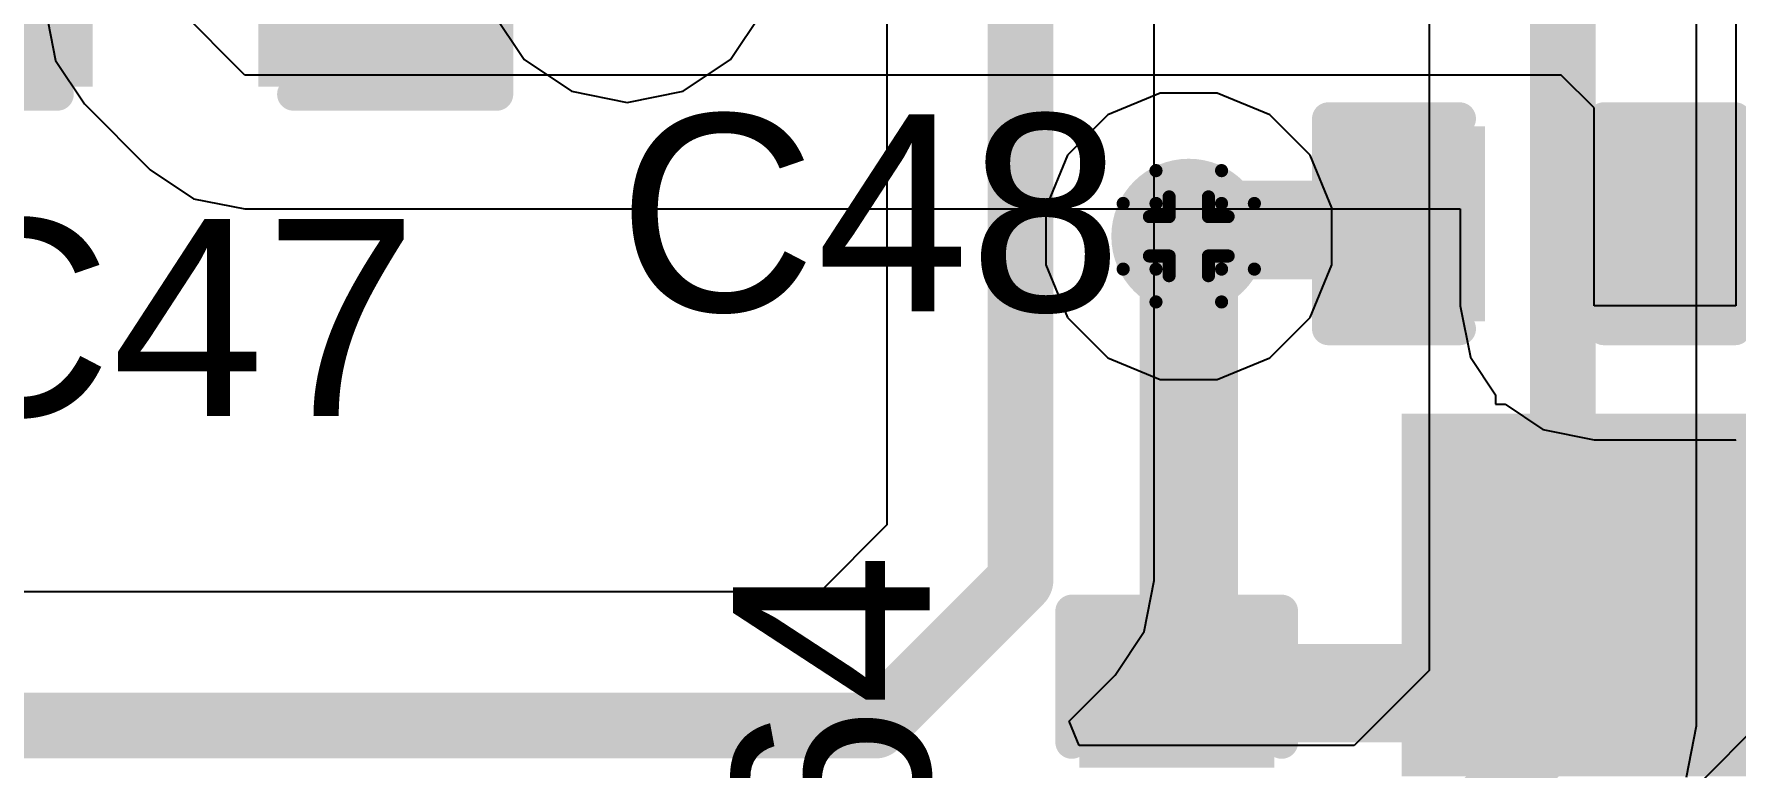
# Model space of a CAD drawing. Header units: inches. Extents: x 0 to 198, y 0 to 199.
# Drawn here: x 3.4184 to 3.6779, y 2.8714 to 2.9832 of the extents above; entities that cross this region are included whole.
import ezdxf

# ---------------------------------------------------------------- set-up
doc = ezdxf.new("R2010")
doc.units = ezdxf.units.IN
doc.header["$MEASUREMENT"] = 0
for name, color, linetype in [('Bottom Layer', 5, 'Continuous'), ('Drill Drawing', 1, 'Continuous'), ('Layer 1', 16, 'Continuous'), ('Layer 2', 76, 'Continuous'), ('Top Layer', 1, 'Continuous'), ('Top Overlay', 2, 'Continuous'), ('Top Paste', 8, 'Continuous'), ('Top Solder', 216, 'Continuous'), ('Via Holes', 16, 'Continuous')]:
    doc.layers.add(name, color=color, linetype=linetype)
doc.styles.add('Arial', font='', dxfattribs={"height": 0.2})
doc.styles.get('Arial').set_extended_font_data('Arial')

# ---------------------------------------------------------------- blocks, each defined once
blk = doc.blocks.new('SMD3225_4P_27')
at = {"layer": 'Top Layer'}
for points in [[(-0.07087, 0.05709), (-0.01575, 0.05709), (-0.01575, 0.00984), (-0.07087, 0.00984)], [(0.01575, 0.05709), (0.07087, 0.05709), (0.07087, 0.00984), (0.01575, 0.00984)], [(-0.07087, -0.00984), (-0.01575, -0.00984), (-0.01575, -0.05709), (-0.07087, -0.05709)], [(0.01575, -0.00984), (0.07087, -0.00984), (0.07087, -0.05709), (0.01575, -0.05709)]]:
    blk.add_hatch(color=1, dxfattribs=at).paths.add_polyline_path(points)
at = {"layer": 'Top Paste'}
for points in [[(-0.07087, 0.05709), (-0.01575, 0.05709), (-0.01575, 0.00984), (-0.07087, 0.00984)], [(0.01575, 0.05709), (0.07087, 0.05709), (0.07087, 0.00984), (0.01575, 0.00984)], [(-0.07087, -0.00984), (-0.01575, -0.00984), (-0.01575, -0.05709), (-0.07087, -0.05709)], [(0.01575, -0.00984), (0.07087, -0.00984), (0.07087, -0.05709), (0.01575, -0.05709)]]:
    blk.add_hatch(color=8, dxfattribs=at).paths.add_polyline_path(points)
at = {"layer": 'Top Solder'}
for points in [[(-0.07487, 0.06109), (-0.01175, 0.06109), (-0.01175, 0.00584), (-0.07487, 0.00584)], [(0.01175, 0.06109), (0.07487, 0.06109), (0.07487, 0.00584), (0.01175, 0.00584)], [(-0.07487, -0.00584), (-0.01175, -0.00584), (-0.01175, -0.06109), (-0.07487, -0.06109)], [(0.01175, -0.00584), (0.07487, -0.00584), (0.07487, -0.06109), (0.01175, -0.06109)]]:
    blk.add_hatch(color=216, dxfattribs=at).paths.add_polyline_path(points)
at = {"layer": 'Top Overlay'}
for points in [[(-0.008, 0.051, 0.005, 0.005, 0), (0.007, 0.051, 0.005, 0.005, 0)], [(-0.065, -0.004, 0.005, 0.005, 0), (-0.065, 0.003, 0.005, 0.005, 0)], [(0.065, -0.004, 0.005, 0.005, 0), (0.065, 0.003, 0.005, 0.005, 0)], [(-0.082, -0.028, 0.005, 0.005, 0), (-0.077, -0.033, 0.005, 0.005, 0)], [(-0.082, -0.038, 0.005, 0.005, 0), (-0.082, -0.028, 0.005, 0.005, 0)], [(-0.082, -0.038, 0.005, 0.005, 0), (-0.077, -0.033, 0.005, 0.005, 0)], [(-0.008, -0.051, 0.005, 0.005, 0), (0.007, -0.051, 0.005, 0.005, 0)]]:
    blk.add_lwpolyline(points, format="xyseb", dxfattribs=at)
for points in [[(-0.00925, 0.051, 0.0025, 0.0025, 1), (-0.00675, 0.051, 0.0025, 0.0025, 1)], [(0.00575, 0.051, 0.0025, 0.0025, 1), (0.00825, 0.051, 0.0025, 0.0025, 1)], [(-0.06625, 0.003, 0.0025, 0.0025, 1), (-0.06375, 0.003, 0.0025, 0.0025, 1)], [(0.06375, 0.003, 0.0025, 0.0025, 1), (0.06625, 0.003, 0.0025, 0.0025, 1)], [(-0.06625, -0.004, 0.0025, 0.0025, 1), (-0.06375, -0.004, 0.0025, 0.0025, 1)], [(0.06375, -0.004, 0.0025, 0.0025, 1), (0.06625, -0.004, 0.0025, 0.0025, 1)], [(-0.08325, -0.028, 0.0025, 0.0025, 1), (-0.08075, -0.028, 0.0025, 0.0025, 1)], [(-0.08325, -0.028, 0.0025, 0.0025, 1), (-0.08075, -0.028, 0.0025, 0.0025, 1)], [(-0.07825, -0.033, 0.0025, 0.0025, 1), (-0.07575, -0.033, 0.0025, 0.0025, 1)], [(-0.07825, -0.033, 0.0025, 0.0025, 1), (-0.07575, -0.033, 0.0025, 0.0025, 1)], [(-0.08325, -0.038, 0.0025, 0.0025, 1), (-0.08075, -0.038, 0.0025, 0.0025, 1)], [(-0.08325, -0.038, 0.0025, 0.0025, 1), (-0.08075, -0.038, 0.0025, 0.0025, 1)], [(-0.00925, -0.051, 0.0025, 0.0025, 1), (-0.00675, -0.051, 0.0025, 0.0025, 1)], [(0.00575, -0.051, 0.0025, 0.0025, 1), (0.00825, -0.051, 0.0025, 0.0025, 1)]]:
    blk.add_lwpolyline(points, format="xyseb", close=True, dxfattribs=at)
blk = doc.blocks.new('C___0402_313')
at = {"layer": 'Top Layer'}
for points in [[(-0.0275, -0.0125), (-0.0275, 0.0125), (-0.0095, 0.0125), (-0.0095, -0.0125)], [(0.0095, -0.0125), (0.0095, 0.0125), (0.0275, 0.0125), (0.0275, -0.0125)]]:
    blk.add_hatch(color=1, dxfattribs=at).paths.add_polyline_path(points)
at = {"layer": 'Top Paste'}
for points in [[(-0.0275, -0.0125), (-0.0275, 0.0125), (-0.0095, 0.0125), (-0.0095, -0.0125)], [(0.0095, -0.0125), (0.0095, 0.0125), (0.0275, 0.0125), (0.0275, -0.0125)]]:
    blk.add_hatch(color=8, dxfattribs=at).paths.add_polyline_path(points)
at = {"layer": 'Top Solder'}
for points in [[(-0.02986, -0.01486), (-0.02986, 0.01486), (-0.00714, 0.01486), (-0.00714, -0.01486)], [(0.00714, -0.01486), (0.00714, 0.01486), (0.02986, 0.01486), (0.02986, -0.01486)]]:
    blk.add_hatch(color=216, dxfattribs=at).paths.add_polyline_path(points)
at = {"layer": 'Top Overlay'}
for points in [[(-0.011, 0.016, 0.005, 0.005, 0), (-0.031, 0.016, 0.005, 0.005, 0)], [(-0.031, -0.016, 0.005, 0.005, 0), (-0.031, 0.016, 0.005, 0.005, 0)], [(0.031, 0.016, 0.005, 0.005, 0), (0.011, 0.016, 0.005, 0.005, 0)], [(0.031, -0.016, 0.005, 0.005, 0), (0.031, 0.016, 0.005, 0.005, 0)], [(-0.011, -0.016, 0.005, 0.005, 0), (-0.031, -0.016, 0.005, 0.005, 0)], [(0.031, -0.016, 0.005, 0.005, 0), (0.011, -0.016, 0.005, 0.005, 0)]]:
    blk.add_lwpolyline(points, format="xyseb", dxfattribs=at)
for points in [[(-0.03225, 0.016, 0.0025, 0.0025, 1), (-0.02975, 0.016, 0.0025, 0.0025, 1)], [(-0.03225, 0.016, 0.0025, 0.0025, 1), (-0.02975, 0.016, 0.0025, 0.0025, 1)], [(-0.01225, 0.016, 0.0025, 0.0025, 1), (-0.00975, 0.016, 0.0025, 0.0025, 1)], [(0.00975, 0.016, 0.0025, 0.0025, 1), (0.01225, 0.016, 0.0025, 0.0025, 1)], [(0.02975, 0.016, 0.0025, 0.0025, 1), (0.03225, 0.016, 0.0025, 0.0025, 1)], [(0.02975, 0.016, 0.0025, 0.0025, 1), (0.03225, 0.016, 0.0025, 0.0025, 1)], [(-0.03225, -0.016, 0.0025, 0.0025, 1), (-0.02975, -0.016, 0.0025, 0.0025, 1)], [(-0.03225, -0.016, 0.0025, 0.0025, 1), (-0.02975, -0.016, 0.0025, 0.0025, 1)], [(-0.01225, -0.016, 0.0025, 0.0025, 1), (-0.00975, -0.016, 0.0025, 0.0025, 1)], [(0.00975, -0.016, 0.0025, 0.0025, 1), (0.01225, -0.016, 0.0025, 0.0025, 1)], [(0.02975, -0.016, 0.0025, 0.0025, 1), (0.03225, -0.016, 0.0025, 0.0025, 1)], [(0.02975, -0.016, 0.0025, 0.0025, 1), (0.03225, -0.016, 0.0025, 0.0025, 1)]]:
    blk.add_lwpolyline(points, format="xyseb", close=True, dxfattribs=at)
blk = doc.blocks.new('C___0402_329')
at = {"layer": 'Top Layer'}
for points in [[(-0.0275, -0.0125), (-0.0275, 0.0125), (-0.0095, 0.0125), (-0.0095, -0.0125)], [(0.0095, -0.0125), (0.0095, 0.0125), (0.0275, 0.0125), (0.0275, -0.0125)]]:
    blk.add_hatch(color=1, dxfattribs=at).paths.add_polyline_path(points)
at = {"layer": 'Top Paste'}
for points in [[(-0.0275, -0.0125), (-0.0275, 0.0125), (-0.0095, 0.0125), (-0.0095, -0.0125)], [(0.0095, -0.0125), (0.0095, 0.0125), (0.0275, 0.0125), (0.0275, -0.0125)]]:
    blk.add_hatch(color=8, dxfattribs=at).paths.add_polyline_path(points)
at = {"layer": 'Top Solder'}
for points in [[(-0.02986, -0.01486), (-0.02986, 0.01486), (-0.00714, 0.01486), (-0.00714, -0.01486)], [(0.00714, -0.01486), (0.00714, 0.01486), (0.02986, 0.01486), (0.02986, -0.01486)]]:
    blk.add_hatch(color=216, dxfattribs=at).paths.add_polyline_path(points)
at = {"layer": 'Top Overlay'}
for points in [[(-0.011, 0.016, 0.005, 0.005, 0), (-0.031, 0.016, 0.005, 0.005, 0)], [(-0.031, 0.016, 0.005, 0.005, 0), (-0.031, -0.016, 0.005, 0.005, 0)], [(0.031, 0.016, 0.005, 0.005, 0), (0.011, 0.016, 0.005, 0.005, 0)], [(0.031, 0.016, 0.005, 0.005, 0), (0.031, -0.016, 0.005, 0.005, 0)], [(-0.011, -0.016, 0.005, 0.005, 0), (-0.031, -0.016, 0.005, 0.005, 0)], [(0.031, -0.016, 0.005, 0.005, 0), (0.011, -0.016, 0.005, 0.005, 0)]]:
    blk.add_lwpolyline(points, format="xyseb", dxfattribs=at)
for points in [[(-0.03225, 0.016, 0.0025, 0.0025, 1), (-0.02975, 0.016, 0.0025, 0.0025, 1)], [(-0.03225, 0.016, 0.0025, 0.0025, 1), (-0.02975, 0.016, 0.0025, 0.0025, 1)], [(-0.01225, 0.016, 0.0025, 0.0025, 1), (-0.00975, 0.016, 0.0025, 0.0025, 1)], [(0.00975, 0.016, 0.0025, 0.0025, 1), (0.01225, 0.016, 0.0025, 0.0025, 1)], [(0.02975, 0.016, 0.0025, 0.0025, 1), (0.03225, 0.016, 0.0025, 0.0025, 1)], [(0.02975, 0.016, 0.0025, 0.0025, 1), (0.03225, 0.016, 0.0025, 0.0025, 1)], [(-0.03225, -0.016, 0.0025, 0.0025, 1), (-0.02975, -0.016, 0.0025, 0.0025, 1)], [(-0.03225, -0.016, 0.0025, 0.0025, 1), (-0.02975, -0.016, 0.0025, 0.0025, 1)], [(-0.01225, -0.016, 0.0025, 0.0025, 1), (-0.00975, -0.016, 0.0025, 0.0025, 1)], [(0.00975, -0.016, 0.0025, 0.0025, 1), (0.01225, -0.016, 0.0025, 0.0025, 1)], [(0.02975, -0.016, 0.0025, 0.0025, 1), (0.03225, -0.016, 0.0025, 0.0025, 1)], [(0.02975, -0.016, 0.0025, 0.0025, 1), (0.03225, -0.016, 0.0025, 0.0025, 1)]]:
    blk.add_lwpolyline(points, format="xyseb", close=True, dxfattribs=at)
blk = doc.blocks.new('C___0603_330')
at = {"layer": 'Top Layer'}
for points in [[(-0.015, 0.0175), (-0.015, -0.0175), (-0.045, -0.0175), (-0.045, 0.0175)], [(0.045, 0.0175), (0.045, -0.0175), (0.015, -0.0175), (0.015, 0.0175)]]:
    blk.add_hatch(color=1, dxfattribs=at).paths.add_polyline_path(points)
at = {"layer": 'Top Paste'}
for points in [[(-0.015, 0.0175), (-0.015, -0.0175), (-0.045, -0.0175), (-0.045, 0.0175)], [(0.045, 0.0175), (0.045, -0.0175), (0.015, -0.0175), (0.015, 0.0175)]]:
    blk.add_hatch(color=8, dxfattribs=at).paths.add_polyline_path(points)
at = {"layer": 'Top Solder'}
for points in [[(-0.01264, 0.01986), (-0.01264, -0.01986), (-0.04736, -0.01986), (-0.04736, 0.01986)], [(0.04736, 0.01986), (0.04736, -0.01986), (0.01264, -0.01986), (0.01264, 0.01986)]]:
    blk.add_hatch(color=216, dxfattribs=at).paths.add_polyline_path(points)
at = {"layer": 'Top Overlay'}
for points in [[(-0.049, -0.021, 0.005, 0.005, 0), (-0.049, 0.021, 0.005, 0.005, 0)], [(-0.049, 0.021, 0.005, 0.005, 0), (-0.018, 0.021, 0.005, 0.005, 0)], [(0.018, 0.021, 0.005, 0.005, 0), (0.049, 0.021, 0.005, 0.005, 0)], [(0.049, -0.021, 0.005, 0.005, 0), (0.049, 0.021, 0.005, 0.005, 0)], [(-0.049, -0.021, 0.005, 0.005, 0), (-0.018, -0.021, 0.005, 0.005, 0)], [(0.018, -0.021, 0.005, 0.005, 0), (0.049, -0.021, 0.005, 0.005, 0)]]:
    blk.add_lwpolyline(points, format="xyseb", dxfattribs=at)
for points in [[(-0.05025, 0.021, 0.0025, 0.0025, 1), (-0.04775, 0.021, 0.0025, 0.0025, 1)], [(-0.05025, 0.021, 0.0025, 0.0025, 1), (-0.04775, 0.021, 0.0025, 0.0025, 1)], [(-0.01925, 0.021, 0.0025, 0.0025, 1), (-0.01675, 0.021, 0.0025, 0.0025, 1)], [(0.01675, 0.021, 0.0025, 0.0025, 1), (0.01925, 0.021, 0.0025, 0.0025, 1)], [(0.04775, 0.021, 0.0025, 0.0025, 1), (0.05025, 0.021, 0.0025, 0.0025, 1)], [(0.04775, 0.021, 0.0025, 0.0025, 1), (0.05025, 0.021, 0.0025, 0.0025, 1)], [(-0.05025, -0.021, 0.0025, 0.0025, 1), (-0.04775, -0.021, 0.0025, 0.0025, 1)], [(-0.05025, -0.021, 0.0025, 0.0025, 1), (-0.04775, -0.021, 0.0025, 0.0025, 1)], [(-0.01925, -0.021, 0.0025, 0.0025, 1), (-0.01675, -0.021, 0.0025, 0.0025, 1)], [(0.01675, -0.021, 0.0025, 0.0025, 1), (0.01925, -0.021, 0.0025, 0.0025, 1)], [(0.04775, -0.021, 0.0025, 0.0025, 1), (0.05025, -0.021, 0.0025, 0.0025, 1)], [(0.04775, -0.021, 0.0025, 0.0025, 1), (0.05025, -0.021, 0.0025, 0.0025, 1)]]:
    blk.add_lwpolyline(points, format="xyseb", close=True, dxfattribs=at)

msp = doc.modelspace()

# ---------------------------------------------------------------- hatches: boundary and pattern name
at = {"layer": 'Bottom Layer'}
h = msp.add_hatch(color=5, dxfattribs=at)
edge = h.paths.add_edge_path()
edge.add_arc((3.5945, 2.95237), 0.01181, 0, 360)
at = {"layer": 'Layer 1'}
h = msp.add_hatch(color=16, dxfattribs=at)
edge = h.paths.add_edge_path()
edge.add_arc((3.5945, 2.95237), 0.01181, 0, 360)
at = {"layer": 'Layer 2'}
h = msp.add_hatch(color=76, dxfattribs=at)
edge = h.paths.add_edge_path()
edge.add_arc((3.5945, 2.95237), 0.01181, 0, 360)
at = {"layer": 'Top Layer'}
h = msp.add_hatch(color=1, dxfattribs=at)
edge = h.paths.add_edge_path()
edge.add_arc((3.5945, 2.95237), 0.01181, 0, 360)
at = {"layer": 'Via Holes'}
h = msp.add_hatch(color=7, dxfattribs=at)
edge = h.paths.add_edge_path()
edge.add_arc((3.5945, 2.95237), 0.00591, 0, 360)

# ---------------------------------------------------------------- linework, layer by layer
at = {"layer": 'Bottom Layer'}
for p, q in [((3.63114, 3.07527), (3.63114, 2.88625)), ((3.67192, 2.8778), (3.67192, 3.07527)), ((3.54845, 3.03071), (3.54845, 2.90841)), ((3.58924, 2.89996), (3.58924, 3.02373)), ((3.48834, 2.98649), (3.49316, 2.97928)), ((3.52461, 2.97928), (3.52943, 2.98649)), ((3.49316, 2.97928), (3.50038, 2.97445)), ((3.5174, 2.97445), (3.52461, 2.97928)), ((3.50038, 2.97445), (3.50889, 2.97276)), ((3.50889, 2.97276), (3.5174, 2.97445)), ((3.54845, 2.90841), (3.53828, 2.89823)), ((3.58769, 2.89216), (3.58924, 2.89996)), ((3.53828, 2.89823), (3.21679, 2.89823)), ((3.58326, 2.88554), (3.58769, 2.89216)), ((3.57624, 2.87852), (3.58326, 2.88554)), ((3.58326, 2.88554), (3.58326, 2.88554)), ((3.63114, 2.88625), (3.61971, 2.87483)), ((3.57777, 2.87483), (3.57624, 2.87852)), ((3.67037, 2.87), (3.67192, 2.8778)), ((3.67192, 2.8778), (3.67192, 2.8778)), ((3.61971, 2.87483), (3.57777, 2.87483))]:
    msp.add_line(p, q, dxfattribs=at)
for points in [[(3.65153, 2.8778, 0.01, 0.01, 0), (3.65153, 3.08401, 0.01, 0.01, 0)], [(3.56885, 2.89996, 0.01, 0.01, 0), (3.56885, 3.03304, 0.01, 0.01, 0)], [(3.54673, 2.87784, 0.01, 0.01, 0), (3.56885, 2.89996, 0.01, 0.01, 0)], [(3.20834, 2.87784, 0.01, 0.01, 0), (3.54673, 2.87784, 0.01, 0.01, 0)], [(3.62816, 2.85443, 0.01, 0.01, 0), (3.65153, 2.8778, 0.01, 0.01, 0)]]:
    msp.add_lwpolyline(points, format="xyseb", dxfattribs=at)
for points in [[(3.56635, 2.89996, 0.005, 0.005, 1), (3.57135, 2.89996, 0.005, 0.005, 1)], [(3.56635, 2.89996, 0.005, 0.005, 1), (3.57135, 2.89996, 0.005, 0.005, 1)], [(3.54423, 2.87784, 0.005, 0.005, 1), (3.54923, 2.87784, 0.005, 0.005, 1)], [(3.54423, 2.87784, 0.005, 0.005, 1), (3.54923, 2.87784, 0.005, 0.005, 1)], [(3.64903, 2.8778, 0.005, 0.005, 1), (3.65403, 2.8778, 0.005, 0.005, 1)], [(3.64903, 2.8778, 0.005, 0.005, 1), (3.65403, 2.8778, 0.005, 0.005, 1)]]:
    msp.add_lwpolyline(points, format="xyseb", close=True, dxfattribs=at)
at = {"layer": 'Drill Drawing'}
for points in [[(3.5895, 2.95737, 0.002, 0.002, 0), (3.5895, 2.96237, 0.002, 0.002, 0)], [(3.5895, 2.96237, 0.002, 0.002, 0), (3.5995, 2.96237, 0.002, 0.002, 0)], [(3.5995, 2.95737, 0.002, 0.002, 0), (3.5995, 2.96237, 0.002, 0.002, 0)], [(3.5845, 2.94737, 0.002, 0.002, 0), (3.5845, 2.95737, 0.002, 0.002, 0)], [(3.5845, 2.95737, 0.002, 0.002, 0), (3.5895, 2.95737, 0.002, 0.002, 0)], [(3.5915, 2.95537, 0.002, 0.002, 0), (3.5915, 2.95837, 0.002, 0.002, 0)], [(3.5915, 2.95837, 0.002, 0.002, 0), (3.5975, 2.95837, 0.002, 0.002, 0)], [(3.5975, 2.95537, 0.002, 0.002, 0), (3.5975, 2.95837, 0.002, 0.002, 0)], [(3.5995, 2.95737, 0.002, 0.002, 0), (3.6045, 2.95737, 0.002, 0.002, 0)], [(3.6045, 2.94737, 0.002, 0.002, 0), (3.6045, 2.95737, 0.002, 0.002, 0)], [(3.5885, 2.94937, 0.002, 0.002, 0), (3.5885, 2.95537, 0.002, 0.002, 0)], [(3.5885, 2.95537, 0.002, 0.002, 0), (3.5915, 2.95537, 0.002, 0.002, 0)], [(3.5975, 2.95537, 0.002, 0.002, 0), (3.6005, 2.95537, 0.002, 0.002, 0)], [(3.6005, 2.94937, 0.002, 0.002, 0), (3.6005, 2.95537, 0.002, 0.002, 0)], [(3.5845, 2.94737, 0.002, 0.002, 0), (3.5895, 2.94737, 0.002, 0.002, 0)], [(3.5885, 2.94937, 0.002, 0.002, 0), (3.5915, 2.94937, 0.002, 0.002, 0)], [(3.5895, 2.94237, 0.002, 0.002, 0), (3.5895, 2.94737, 0.002, 0.002, 0)], [(3.5915, 2.94637, 0.002, 0.002, 0), (3.5915, 2.94937, 0.002, 0.002, 0)], [(3.5975, 2.94937, 0.002, 0.002, 0), (3.6005, 2.94937, 0.002, 0.002, 0)], [(3.5975, 2.94637, 0.002, 0.002, 0), (3.5975, 2.94937, 0.002, 0.002, 0)], [(3.5995, 2.94737, 0.002, 0.002, 0), (3.6045, 2.94737, 0.002, 0.002, 0)], [(3.5995, 2.94237, 0.002, 0.002, 0), (3.5995, 2.94737, 0.002, 0.002, 0)], [(3.5915, 2.94637, 0.002, 0.002, 0), (3.5975, 2.94637, 0.002, 0.002, 0)], [(3.5895, 2.94237, 0.002, 0.002, 0), (3.5995, 2.94237, 0.002, 0.002, 0)]]:
    msp.add_lwpolyline(points, format="xyseb", dxfattribs=at)
for points in [[(3.589, 2.96237, 0.001, 0.001, 1), (3.59, 2.96237, 0.001, 0.001, 1)], [(3.589, 2.96237, 0.001, 0.001, 1), (3.59, 2.96237, 0.001, 0.001, 1)], [(3.599, 2.96237, 0.001, 0.001, 1), (3.6, 2.96237, 0.001, 0.001, 1)], [(3.599, 2.96237, 0.001, 0.001, 1), (3.6, 2.96237, 0.001, 0.001, 1)], [(3.584, 2.95737, 0.001, 0.001, 1), (3.585, 2.95737, 0.001, 0.001, 1)], [(3.584, 2.95737, 0.001, 0.001, 1), (3.585, 2.95737, 0.001, 0.001, 1)], [(3.589, 2.95737, 0.001, 0.001, 1), (3.59, 2.95737, 0.001, 0.001, 1)], [(3.589, 2.95737, 0.001, 0.001, 1), (3.59, 2.95737, 0.001, 0.001, 1)], [(3.591, 2.95837, 0.001, 0.001, 1), (3.592, 2.95837, 0.001, 0.001, 1)], [(3.591, 2.95837, 0.001, 0.001, 1), (3.592, 2.95837, 0.001, 0.001, 1)], [(3.597, 2.95837, 0.001, 0.001, 1), (3.598, 2.95837, 0.001, 0.001, 1)], [(3.597, 2.95837, 0.001, 0.001, 1), (3.598, 2.95837, 0.001, 0.001, 1)], [(3.599, 2.95737, 0.001, 0.001, 1), (3.6, 2.95737, 0.001, 0.001, 1)], [(3.599, 2.95737, 0.001, 0.001, 1), (3.6, 2.95737, 0.001, 0.001, 1)], [(3.604, 2.95737, 0.001, 0.001, 1), (3.605, 2.95737, 0.001, 0.001, 1)], [(3.604, 2.95737, 0.001, 0.001, 1), (3.605, 2.95737, 0.001, 0.001, 1)], [(3.588, 2.95537, 0.001, 0.001, 1), (3.589, 2.95537, 0.001, 0.001, 1)], [(3.588, 2.95537, 0.001, 0.001, 1), (3.589, 2.95537, 0.001, 0.001, 1)], [(3.591, 2.95537, 0.001, 0.001, 1), (3.592, 2.95537, 0.001, 0.001, 1)], [(3.591, 2.95537, 0.001, 0.001, 1), (3.592, 2.95537, 0.001, 0.001, 1)], [(3.597, 2.95537, 0.001, 0.001, 1), (3.598, 2.95537, 0.001, 0.001, 1)], [(3.597, 2.95537, 0.001, 0.001, 1), (3.598, 2.95537, 0.001, 0.001, 1)], [(3.6, 2.95537, 0.001, 0.001, 1), (3.601, 2.95537, 0.001, 0.001, 1)], [(3.6, 2.95537, 0.001, 0.001, 1), (3.601, 2.95537, 0.001, 0.001, 1)], [(3.584, 2.94737, 0.001, 0.001, 1), (3.585, 2.94737, 0.001, 0.001, 1)], [(3.584, 2.94737, 0.001, 0.001, 1), (3.585, 2.94737, 0.001, 0.001, 1)], [(3.588, 2.94937, 0.001, 0.001, 1), (3.589, 2.94937, 0.001, 0.001, 1)], [(3.588, 2.94937, 0.001, 0.001, 1), (3.589, 2.94937, 0.001, 0.001, 1)], [(3.589, 2.94737, 0.001, 0.001, 1), (3.59, 2.94737, 0.001, 0.001, 1)], [(3.589, 2.94737, 0.001, 0.001, 1), (3.59, 2.94737, 0.001, 0.001, 1)], [(3.591, 2.94937, 0.001, 0.001, 1), (3.592, 2.94937, 0.001, 0.001, 1)], [(3.591, 2.94937, 0.001, 0.001, 1), (3.592, 2.94937, 0.001, 0.001, 1)], [(3.597, 2.94937, 0.001, 0.001, 1), (3.598, 2.94937, 0.001, 0.001, 1)], [(3.597, 2.94937, 0.001, 0.001, 1), (3.598, 2.94937, 0.001, 0.001, 1)], [(3.599, 2.94737, 0.001, 0.001, 1), (3.6, 2.94737, 0.001, 0.001, 1)], [(3.599, 2.94737, 0.001, 0.001, 1), (3.6, 2.94737, 0.001, 0.001, 1)], [(3.6, 2.94937, 0.001, 0.001, 1), (3.601, 2.94937, 0.001, 0.001, 1)], [(3.6, 2.94937, 0.001, 0.001, 1), (3.601, 2.94937, 0.001, 0.001, 1)], [(3.604, 2.94737, 0.001, 0.001, 1), (3.605, 2.94737, 0.001, 0.001, 1)], [(3.604, 2.94737, 0.001, 0.001, 1), (3.605, 2.94737, 0.001, 0.001, 1)], [(3.591, 2.94637, 0.001, 0.001, 1), (3.592, 2.94637, 0.001, 0.001, 1)], [(3.591, 2.94637, 0.001, 0.001, 1), (3.592, 2.94637, 0.001, 0.001, 1)], [(3.597, 2.94637, 0.001, 0.001, 1), (3.598, 2.94637, 0.001, 0.001, 1)], [(3.597, 2.94637, 0.001, 0.001, 1), (3.598, 2.94637, 0.001, 0.001, 1)], [(3.589, 2.94237, 0.001, 0.001, 1), (3.59, 2.94237, 0.001, 0.001, 1)], [(3.589, 2.94237, 0.001, 0.001, 1), (3.59, 2.94237, 0.001, 0.001, 1)], [(3.599, 2.94237, 0.001, 0.001, 1), (3.6, 2.94237, 0.001, 0.001, 1)], [(3.599, 2.94237, 0.001, 0.001, 1), (3.6, 2.94237, 0.001, 0.001, 1)]]:
    msp.add_lwpolyline(points, format="xyseb", close=True, dxfattribs=at)
at = {"layer": 'Layer 1'}
for p, q in [((3.48834, 2.98649), (3.49316, 2.97928)), ((3.52461, 2.97928), (3.52943, 2.98649)), ((3.49316, 2.97928), (3.50038, 2.97445)), ((3.5174, 2.97445), (3.52461, 2.97928)), ((3.50038, 2.97445), (3.50889, 2.97276)), ((3.50889, 2.97276), (3.5174, 2.97445))]:
    msp.add_line(p, q, dxfattribs=at)
at = {"layer": 'Layer 2'}
for p, q in [((3.59016, 2.97418), (3.58215, 2.97086)), ((3.59884, 2.97418), (3.59016, 2.97418)), ((3.60686, 2.97086), (3.59884, 2.97418)), ((3.58215, 2.97086), (3.57601, 2.96472)), ((3.61299, 2.96472), (3.60686, 2.97086)), ((3.57601, 2.96472), (3.57269, 2.9567)), ((3.61631, 2.9567), (3.61299, 2.96472)), ((3.57269, 2.9567), (3.57269, 2.94803)), ((3.61631, 2.94803), (3.61631, 2.9567)), ((3.57269, 2.94803), (3.57601, 2.94001)), ((3.61299, 2.94001), (3.61631, 2.94803)), ((3.57601, 2.94001), (3.58215, 2.93388)), ((3.60686, 2.93388), (3.61299, 2.94001)), ((3.58215, 2.93388), (3.59016, 2.93056)), ((3.59884, 2.93056), (3.60686, 2.93388)), ((3.59016, 2.93056), (3.59884, 2.93056))]:
    msp.add_line(p, q, dxfattribs=at)
at = {"layer": 'Top Layer'}
for p, q in [((3.67789, 3.05797), (3.67789, 2.94178)), ((3.42016, 2.98695), (3.42171, 2.97914)), ((3.45057, 2.97693), (3.44055, 2.98695)), ((3.42171, 2.97914), (3.42613, 2.97253)), ((3.65129, 2.97693), (3.45057, 2.97693)), ((3.65629, 2.97193), (3.65129, 2.97693)), ((3.42613, 2.97253), (3.43615, 2.96251)), ((3.65629, 2.94178), (3.65629, 2.97193)), ((3.43615, 2.96251), (3.44277, 2.95809)), ((3.44277, 2.95809), (3.45057, 2.95654)), ((3.45057, 2.95654), (3.6359, 2.95654)), ((3.6359, 2.95654), (3.6359, 2.94178)), ((3.6359, 2.94178), (3.63745, 2.93397)), ((3.67789, 2.94178), (3.65629, 2.94178)), ((3.63745, 2.93397), (3.64129, 2.92823)), ((3.64129, 2.92823), (3.64129, 2.92678)), ((3.64129, 2.92678), (3.64274, 2.92678)), ((3.64274, 2.92678), (3.64849, 2.92294)), ((3.64849, 2.92294), (3.65629, 2.92138)), ((3.65629, 2.92138), (3.67789, 2.92138)), ((3.67789, 2.92138), (3.67796, 2.9214)), ((3.68106, 2.87774), (3.67275, 2.86943))]:
    msp.add_line(p, q, dxfattribs=at)
for points in [[(3.66529, 2.95778, 0.01, 0.01, 0), (3.67159, 2.96408, 0.01, 0.01, 0)], [(3.5945, 2.95237, 0.015, 0.015, 0), (3.59546, 2.95332, 0.015, 0.015, 0)], [(3.59546, 2.95332, 0.015, 0.015, 0), (3.62734, 2.95332, 0.015, 0.015, 0)], [(3.62734, 2.95332, 0.015, 0.015, 0), (3.62829, 2.95428, 0.015, 0.015, 0)], [(3.66529, 2.95428, 0.01, 0.01, 0), (3.66529, 2.95778, 0.01, 0.01, 0)], [(3.59358, 2.95144, 0.015, 0.015, 0), (3.5945, 2.95237, 0.015, 0.015, 0)], [(3.5945, 2.88429, 0.015, 0.015, 0), (3.5945, 2.95237, 0.015, 0.015, 0)], [(3.64355, 2.88279, 0.015, 0.015, 0), (3.65851, 2.89774, 0.015, 0.015, 0)], [(3.593, 2.88279, 0.015, 0.015, 0), (3.5945, 2.88429, 0.015, 0.015, 0)], [(3.59266, 2.88279, 0.015, 0.015, 0), (3.593, 2.88279, 0.015, 0.015, 0)], [(3.593, 2.88279, 0.015, 0.015, 0), (3.64355, 2.88279, 0.015, 0.015, 0)]]:
    msp.add_lwpolyline(points, format="xyseb", dxfattribs=at)
for points in [[(3.66909, 2.96408, 0.005, 0.005, 1), (3.67409, 2.96408, 0.005, 0.005, 1)], [(3.59171, 2.95332, 0.0075, 0.0075, 1), (3.59921, 2.95332, 0.0075, 0.0075, 1)], [(3.59171, 2.95332, 0.0075, 0.0075, 1), (3.59921, 2.95332, 0.0075, 0.0075, 1)], [(3.62359, 2.95332, 0.0075, 0.0075, 1), (3.63109, 2.95332, 0.0075, 0.0075, 1)], [(3.62359, 2.95332, 0.0075, 0.0075, 1), (3.63109, 2.95332, 0.0075, 0.0075, 1)], [(3.62454, 2.95428, 0.0075, 0.0075, 1), (3.63204, 2.95428, 0.0075, 0.0075, 1)], [(3.66279, 2.95778, 0.005, 0.005, 1), (3.66779, 2.95778, 0.005, 0.005, 1)], [(3.66279, 2.95778, 0.005, 0.005, 1), (3.66779, 2.95778, 0.005, 0.005, 1)], [(3.58983, 2.95144, 0.0075, 0.0075, 1), (3.59733, 2.95144, 0.0075, 0.0075, 1)], [(3.59075, 2.95237, 0.0075, 0.0075, 1), (3.59825, 2.95237, 0.0075, 0.0075, 1)], [(3.59075, 2.95237, 0.0075, 0.0075, 1), (3.59825, 2.95237, 0.0075, 0.0075, 1)], [(3.59075, 2.95237, 0.0075, 0.0075, 1), (3.59825, 2.95237, 0.0075, 0.0075, 1)], [(3.66279, 2.95428, 0.005, 0.005, 1), (3.66779, 2.95428, 0.005, 0.005, 1)], [(3.65476, 2.89774, 0.0075, 0.0075, 1), (3.66226, 2.89774, 0.0075, 0.0075, 1)], [(3.59075, 2.88429, 0.0075, 0.0075, 1), (3.59825, 2.88429, 0.0075, 0.0075, 1)], [(3.59075, 2.88429, 0.0075, 0.0075, 1), (3.59825, 2.88429, 0.0075, 0.0075, 1)], [(3.58891, 2.88279, 0.0075, 0.0075, 1), (3.59641, 2.88279, 0.0075, 0.0075, 1)], [(3.58925, 2.88279, 0.0075, 0.0075, 1), (3.59675, 2.88279, 0.0075, 0.0075, 1)], [(3.58925, 2.88279, 0.0075, 0.0075, 1), (3.59675, 2.88279, 0.0075, 0.0075, 1)], [(3.58925, 2.88279, 0.0075, 0.0075, 1), (3.59675, 2.88279, 0.0075, 0.0075, 1)], [(3.6398, 2.88279, 0.0075, 0.0075, 1), (3.6473, 2.88279, 0.0075, 0.0075, 1)], [(3.6398, 2.88279, 0.0075, 0.0075, 1), (3.6473, 2.88279, 0.0075, 0.0075, 1)]]:
    msp.add_lwpolyline(points, format="xyseb", close=True, dxfattribs=at)

# ---------------------------------------------------------------- block references
for name, p in [('C___0603_330', (3.44, 2.995)), ('SMD3225_4P_27', (3.70181, 2.86428))]:
    msp.add_blockref(name, p)
for name, p, rotation in [('C___0402_329', (3.64679, 2.95428), 180), ('C___0402_313', (3.59266, 2.86429), 270)]:
    msp.add_blockref(name, p, dxfattribs=dict(rotation=rotation))

# ---------------------------------------------------------------- texts
at = {"layer": 'Top Overlay', "style": 'Arial'}
for s, p in [('C48', (3.50743, 2.94095)), ('C47', (3.40001, 2.925))]:
    msp.add_text(s, height=0.03, dxfattribs=at).set_placement(p)
msp.add_text('C64', height=0.03, rotation=90, dxfattribs=at).set_placement((3.555, 2.82729))

doc.saveas('drawing.dxf')
